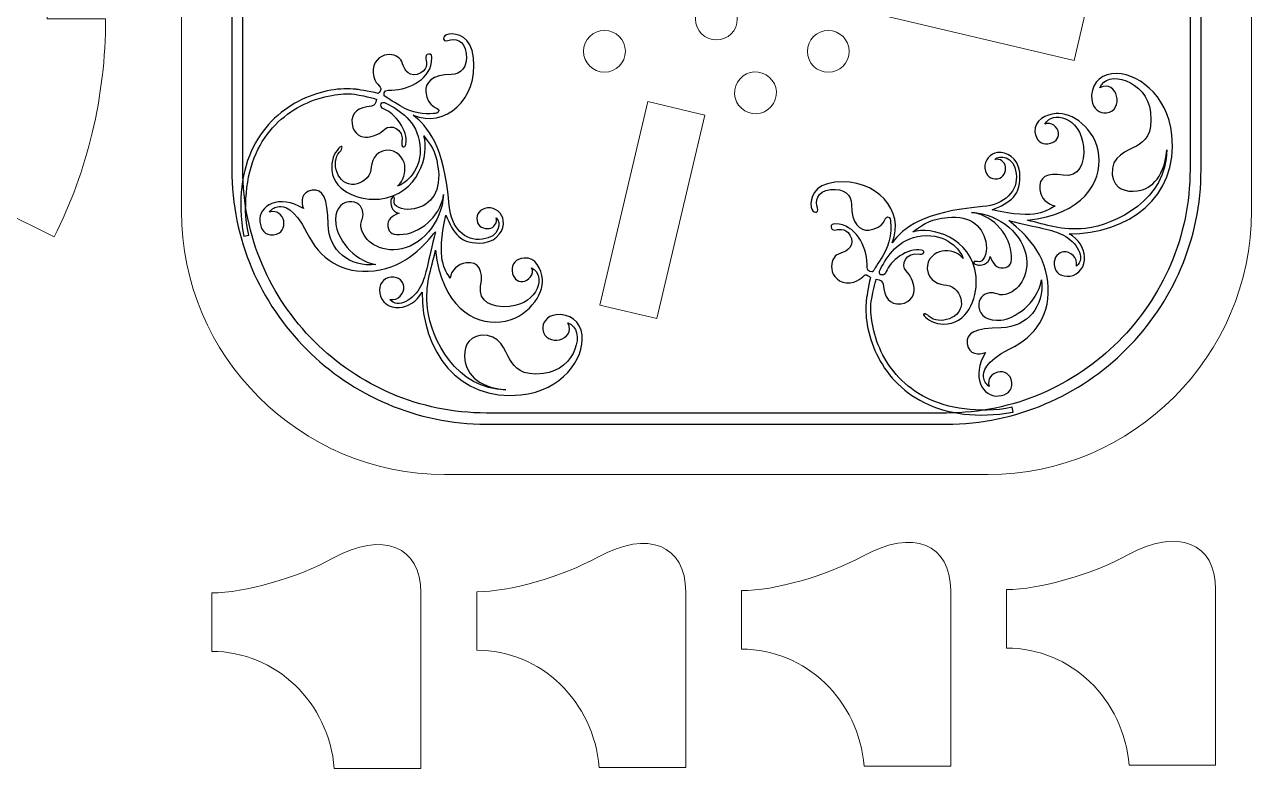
# Model space of a CAD drawing. Header units: centimetres. Extents: x -68 to 56, y -15 to 83.
# Drawn here: x 9.97 to 15.84, y -8.14 to -4.58 of the extents above; entities that cross this region are included whole.
import ezdxf

# ---------------------------------------------------------------- set-up
doc = ezdxf.new("R2010")
doc.units = ezdxf.units.CM
doc.header["$MEASUREMENT"] = 0
doc.layers.add('Layer 1', color=7, linetype='Continuous')

msp = doc.modelspace()

# ---------------------------------------------------------------- linework, layer by layer
at = {"layer": 'Layer 1', "color": 250, "lineweight": 20}
for points, knots in [([(10.72425, -5.47352), (10.72425, -6.16523), (11.29178, -6.73276), (11.98349, -6.73276), (11.98349, -6.73276), (11.98349, -6.73276), (14.58349, -6.73276), (14.58349, -6.73276), (14.58349, -6.73276), (15.2752, -6.73276), (15.84273, -6.16523), (15.84273, -5.47352), (15.84273, -5.47352), (15.84273, -5.47352), (15.84273, -2.87352), (15.84273, -2.87352), (15.84273, -2.87352), (15.84273, -2.18181), (15.2752, -1.61428), (14.58349, -1.61428), (14.58349, -1.61428), (14.58349, -1.61428), (11.98349, -1.61428), (11.98349, -1.61428), (11.98349, -1.61428), (11.29178, -1.61428), (10.72425, -2.18181), (10.72425, -2.87352), (10.72425, -2.87352), (10.72425, -2.87352), (10.72425, -5.47352), (10.72425, -5.47352)], [0, 0, 0, 0, 0.1111111, 0.1111111, 0.1111111, 0.1111111, 0.2222222, 0.2222222, 0.2222222, 0.2222222, 0.3333333, 0.3333333, 0.3333333, 0.3333333, 0.4444444, 0.4444444, 0.4444444, 0.4444444, 0.5555556, 0.5555556, 0.5555556, 0.5555556, 0.6666667, 0.6666667, 0.6666667, 0.6666667, 0.7777778, 0.7777778, 0.7777778, 0.7777778, 1, 1, 1, 1]), ([(5.98097, -4.55359), (5.98097, -4.55359), (5.70097, -4.55359), (5.70097, -4.55359), (5.70097, -4.55359), (5.70097, -4.17873), (5.78948, -3.82453), (5.94673, -3.51077), (5.94673, -3.51077), (5.94673, -3.51077), (6.1972, -3.63606), (6.1972, -3.63606), (6.1972, -3.63606), (6.5339, -2.96423), (7.22885, -2.50306), (8.0315, -2.50306), (8.0315, -2.50306), (8.0315, -2.50306), (8.0315, -2.22306), (8.0315, -2.22306), (8.0315, -2.22306), (8.40636, -2.22306), (8.76056, -2.31157), (9.07432, -2.46882), (9.07432, -2.46882), (9.07432, -2.46882), (8.94903, -2.71929), (8.94903, -2.71929), (8.94903, -2.71929), (9.62086, -3.05599), (10.08203, -3.75094), (10.08203, -4.55359), (10.08203, -4.55359), (10.08203, -4.55359), (10.36203, -4.55359), (10.36203, -4.55359), (10.36203, -4.55359), (10.36203, -4.92844), (10.27352, -5.28265), (10.11627, -5.59641), (10.11627, -5.59641), (10.11627, -5.59641), (9.8658, -5.47112), (9.8658, -5.47112), (9.8658, -5.47112), (9.5291, -6.14295), (8.83415, -6.60412), (8.0315, -6.60412), (8.0315, -6.60412), (8.0315, -6.60412), (8.0315, -6.88412), (8.0315, -6.88412), (8.0315, -6.88412), (7.65665, -6.88412), (7.30244, -6.79561), (6.98868, -6.63836), (6.98868, -6.63836), (6.98868, -6.63836), (7.11397, -6.38789), (7.11397, -6.38789), (7.11397, -6.38789), (6.44214, -6.05119), (5.98097, -5.35624), (5.98097, -4.55359)], [0, 0, 0, 0, 0.0588235, 0.0588235, 0.0588235, 0.0588235, 0.1176471, 0.1176471, 0.1176471, 0.1176471, 0.1764706, 0.1764706, 0.1764706, 0.1764706, 0.2352941, 0.2352941, 0.2352941, 0.2352941, 0.2941176, 0.2941176, 0.2941176, 0.2941176, 0.3529412, 0.3529412, 0.3529412, 0.3529412, 0.4117647, 0.4117647, 0.4117647, 0.4117647, 0.4705882, 0.4705882, 0.4705882, 0.4705882, 0.5294118, 0.5294118, 0.5294118, 0.5294118, 0.5882353, 0.5882353, 0.5882353, 0.5882353, 0.6470588, 0.6470588, 0.6470588, 0.6470588, 0.7058824, 0.7058824, 0.7058824, 0.7058824, 0.7647059, 0.7647059, 0.7647059, 0.7647059, 0.8235294, 0.8235294, 0.8235294, 0.8235294, 0.8823529, 0.8823529, 0.8823529, 0.8823529, 1, 1, 1, 1]), ([(10.86949, -7.299), (11.02659, -7.299), (11.27668, -7.2283), (11.44927, -7.13358), (11.44927, -7.13358), (11.69083, -7.00101), (11.86949, -7.07664), (11.86949, -7.299), (11.86949, -7.299), (11.86949, -7.299), (11.86949, -8.139), (11.86949, -8.139), (11.86949, -8.139), (11.86949, -8.139), (11.45576, -8.139), (11.45576, -8.139), (11.45576, -8.139), (11.42911, -7.82434), (11.17848, -7.579), (10.86949, -7.579), (10.86949, -7.579), (10.86949, -7.579), (10.86949, -7.299), (10.86949, -7.299)], [0, 0, 0, 0, 0.1428571, 0.1428571, 0.1428571, 0.1428571, 0.2857143, 0.2857143, 0.2857143, 0.2857143, 0.4285714, 0.4285714, 0.4285714, 0.4285714, 0.5714286, 0.5714286, 0.5714286, 0.5714286, 0.7142857, 0.7142857, 0.7142857, 0.7142857, 1, 1, 1, 1]), ([(12.13678, -7.29369), (12.29388, -7.29369), (12.54397, -7.22299), (12.71656, -7.12827), (12.71656, -7.12827), (12.95812, -6.9957), (13.13678, -7.07133), (13.13678, -7.29369), (13.13678, -7.29369), (13.13678, -7.29369), (13.13678, -8.13369), (13.13678, -8.13369), (13.13678, -8.13369), (13.13678, -8.13369), (12.72305, -8.13369), (12.72305, -8.13369), (12.72305, -8.13369), (12.6964, -7.81903), (12.44577, -7.57369), (12.13678, -7.57369), (12.13678, -7.57369), (12.13678, -7.57369), (12.13678, -7.29369), (12.13678, -7.29369)], [0, 0, 0, 0, 0.1428571, 0.1428571, 0.1428571, 0.1428571, 0.2857143, 0.2857143, 0.2857143, 0.2857143, 0.4285714, 0.4285714, 0.4285714, 0.4285714, 0.5714286, 0.5714286, 0.5714286, 0.5714286, 0.7142857, 0.7142857, 0.7142857, 0.7142857, 1, 1, 1, 1]), ([(13.40407, -7.28838), (13.56117, -7.28838), (13.81126, -7.21768), (13.98385, -7.12296), (13.98385, -7.12296), (14.22541, -6.99039), (14.40407, -7.06602), (14.40407, -7.28838), (14.40407, -7.28838), (14.40407, -7.28838), (14.40407, -8.12838), (14.40407, -8.12838), (14.40407, -8.12838), (14.40407, -8.12838), (13.99034, -8.12838), (13.99034, -8.12838), (13.99034, -8.12838), (13.96369, -7.81372), (13.71306, -7.56838), (13.40407, -7.56838), (13.40407, -7.56838), (13.40407, -7.56838), (13.40407, -7.28838), (13.40407, -7.28838)], [0, 0, 0, 0, 0.1428571, 0.1428571, 0.1428571, 0.1428571, 0.2857143, 0.2857143, 0.2857143, 0.2857143, 0.4285714, 0.4285714, 0.4285714, 0.4285714, 0.5714286, 0.5714286, 0.5714286, 0.5714286, 0.7142857, 0.7142857, 0.7142857, 0.7142857, 1, 1, 1, 1]), ([(14.67136, -7.28307), (14.82846, -7.28307), (15.07855, -7.21237), (15.25114, -7.11765), (15.25114, -7.11765), (15.4927, -6.98508), (15.67136, -7.06071), (15.67136, -7.28307), (15.67136, -7.28307), (15.67136, -7.28307), (15.67136, -8.12307), (15.67136, -8.12307), (15.67136, -8.12307), (15.67136, -8.12307), (15.25763, -8.12307), (15.25763, -8.12307), (15.25763, -8.12307), (15.23098, -7.80841), (14.98035, -7.56307), (14.67136, -7.56307), (14.67136, -7.56307), (14.67136, -7.56307), (14.67136, -7.28307), (14.67136, -7.28307)], [0, 0, 0, 0, 0.1428571, 0.1428571, 0.1428571, 0.1428571, 0.2857143, 0.2857143, 0.2857143, 0.2857143, 0.4285714, 0.4285714, 0.4285714, 0.4285714, 0.5714286, 0.5714286, 0.5714286, 0.5714286, 0.7142857, 0.7142857, 0.7142857, 0.7142857, 1, 1, 1, 1])]:
    msp.add_open_spline(points, degree=3, knots=knots, dxfattribs=at)
at = {"layer": 'Layer 1', "color": 155}
for points, knots in [([(12.18318, -1.85526), (12.18318, -1.85526), (14.3838, -1.85526), (14.3838, -1.85526), (14.3838, -1.85526), (14.71875, -1.85526), (15.02325, -1.99228), (15.24399, -2.21302), (15.24399, -2.21302), (15.46473, -2.43376), (15.60175, -2.73826), (15.60175, -3.07321), (15.60175, -3.07321), (15.60175, -3.07321), (15.60175, -5.27383), (15.60175, -5.27383), (15.60175, -5.27383), (15.60175, -5.60878), (15.46473, -5.91328), (15.24399, -6.13402), (15.24399, -6.13402), (15.02325, -6.35476), (14.71875, -6.49178), (14.3838, -6.49178), (14.3838, -6.49178), (14.3838, -6.49178), (12.18318, -6.49178), (12.18318, -6.49178), (12.18318, -6.49178), (11.84823, -6.49178), (11.54373, -6.35476), (11.32299, -6.13402), (11.32299, -6.13402), (11.10225, -5.91328), (10.96523, -5.60878), (10.96523, -5.27383), (10.96523, -5.27383), (10.96523, -5.27383), (10.96523, -3.07321), (10.96523, -3.07321), (10.96523, -3.07321), (10.96523, -2.73826), (11.10225, -2.43376), (11.32299, -2.21302), (11.32299, -2.21302), (11.54373, -1.99228), (11.84823, -1.85526), (12.18318, -1.85526)], [0, 0, 0, 0, 0.0769231, 0.0769231, 0.0769231, 0.0769231, 0.1538462, 0.1538462, 0.1538462, 0.1538462, 0.2307692, 0.2307692, 0.2307692, 0.2307692, 0.3076923, 0.3076923, 0.3076923, 0.3076923, 0.3846154, 0.3846154, 0.3846154, 0.3846154, 0.4615385, 0.4615385, 0.4615385, 0.4615385, 0.5384615, 0.5384615, 0.5384615, 0.5384615, 0.6153846, 0.6153846, 0.6153846, 0.6153846, 0.6923077, 0.6923077, 0.6923077, 0.6923077, 0.7692308, 0.7692308, 0.7692308, 0.7692308, 0.8461538, 0.8461538, 0.8461538, 0.8461538, 1, 1, 1, 1]), ([(14.3838, -1.90818), (14.3838, -1.90818), (12.18318, -1.90818), (12.18318, -1.90818), (12.18318, -1.90818), (11.86282, -1.90818), (11.57156, -2.03925), (11.36039, -2.25042), (11.36039, -2.25042), (11.14922, -2.46159), (11.01815, -2.75285), (11.01815, -3.07321), (11.01815, -3.07321), (11.01815, -3.07321), (11.01815, -5.27383), (11.01815, -5.27383), (11.01815, -5.27383), (11.01815, -5.59419), (11.14922, -5.88545), (11.36039, -6.09662), (11.36039, -6.09662), (11.57156, -6.30779), (11.86282, -6.43886), (12.18318, -6.43886), (12.18318, -6.43886), (12.18318, -6.43886), (14.3838, -6.43886), (14.3838, -6.43886), (14.3838, -6.43886), (14.70416, -6.43886), (14.99542, -6.30779), (15.20659, -6.09662), (15.20659, -6.09662), (15.41776, -5.88545), (15.54883, -5.59419), (15.54883, -5.27383), (15.54883, -5.27383), (15.54883, -5.27383), (15.54883, -3.07321), (15.54883, -3.07321), (15.54883, -3.07321), (15.54883, -2.75285), (15.41776, -2.46159), (15.20659, -2.25042), (15.20659, -2.25042), (14.99542, -2.03925), (14.70416, -1.90818), (14.3838, -1.90818)], [0, 0, 0, 0, 0.0769231, 0.0769231, 0.0769231, 0.0769231, 0.1538462, 0.1538462, 0.1538462, 0.1538462, 0.2307692, 0.2307692, 0.2307692, 0.2307692, 0.3076923, 0.3076923, 0.3076923, 0.3076923, 0.3846154, 0.3846154, 0.3846154, 0.3846154, 0.4615385, 0.4615385, 0.4615385, 0.4615385, 0.5384615, 0.5384615, 0.5384615, 0.5384615, 0.6153846, 0.6153846, 0.6153846, 0.6153846, 0.6923077, 0.6923077, 0.6923077, 0.6923077, 0.7692308, 0.7692308, 0.7692308, 0.7692308, 0.8461538, 0.8461538, 0.8461538, 0.8461538, 1, 1, 1, 1]), ([(11.55188, -4.91316), (11.51597, -4.90899), (11.48516, -4.91254), (11.44351, -4.91968), (11.44351, -4.91968), (11.35661, -4.93457), (11.2633, -4.97523), (11.18774, -5.04677), (11.18774, -5.04677), (11.11217, -5.11831), (11.05428, -5.2209), (11.03818, -5.35972), (11.03818, -5.35972), (11.03036, -5.42716), (11.02612, -5.50816), (11.04696, -5.58829), (11.04696, -5.58829), (11.04696, -5.58829), (11.02234, -5.59249), (11.02234, -5.59249), (11.02234, -5.59249), (11.00733, -5.5049), (11.00527, -5.42656), (11.01335, -5.35689), (11.01335, -5.35689), (11.03021, -5.21156), (11.09107, -5.10393), (11.17054, -5.02869), (11.17054, -5.02869), (11.25002, -4.95344), (11.34806, -4.91069), (11.43932, -4.89505), (11.43932, -4.89505), (11.48334, -4.88751), (11.52204, -4.8861), (11.5602, -4.89053), (11.5602, -4.89053), (11.5602, -4.89053), (11.62277, -4.89944), (11.66612, -4.91039), (11.66612, -4.91039), (11.66612, -4.91039), (11.67407, -4.90471), (11.67848, -4.89096), (11.67848, -4.89096), (11.68302, -4.87718), (11.64676, -4.86544), (11.64103, -4.81297), (11.64103, -4.81297), (11.63535, -4.76051), (11.67539, -4.72842), (11.70752, -4.72489), (11.70752, -4.72489), (11.73973, -4.7214), (11.7689, -4.73394), (11.77869, -4.75821), (11.77869, -4.75821), (11.78858, -4.78247), (11.80132, -4.83296), (11.85282, -4.81897), (11.85282, -4.81897), (11.90439, -4.80488), (11.89838, -4.75969), (11.89431, -4.74567), (11.89431, -4.74567), (11.89042, -4.7316), (11.89688, -4.72366), (11.90751, -4.72251), (11.90751, -4.72251), (11.91827, -4.72135), (11.92697, -4.72283), (11.92131, -4.76084), (11.92131, -4.76084), (11.90863, -4.84812), (11.79773, -4.89971), (11.71498, -4.89424), (11.71498, -4.89424), (11.68977, -4.89253), (11.69395, -4.92185), (11.69392, -4.92185), (11.69392, -4.92185), (11.70024, -4.92481), (11.7369, -4.94977), (11.77023, -4.96907), (11.77023, -4.96907), (11.83479, -5.00631), (11.8828, -5.01113), (11.93105, -5.00589), (11.93105, -5.00589), (11.94176, -5.00473), (11.95425, -5.00821), (11.95599, -4.99111), (11.95599, -4.99111), (11.95743, -4.97717), (11.90181, -4.98012), (11.89329, -4.90262), (11.89329, -4.90262), (11.88875, -4.86087), (11.9234, -4.81692), (12.01578, -4.81937), (12.01578, -4.81937), (12.06055, -4.8205), (12.09425, -4.78545), (12.08689, -4.71874), (12.08689, -4.71874), (12.07963, -4.65192), (12.02844, -4.64663), (11.99936, -4.65703), (11.99936, -4.65703), (11.97032, -4.66741), (11.97111, -4.62994), (12.00326, -4.62644), (12.00326, -4.62644), (12.04461, -4.62195), (12.11043, -4.63531), (12.12182, -4.74027), (12.12182, -4.74027), (12.14361, -4.94082), (11.98476, -5.07786), (11.833, -5.01416), (11.833, -5.01416), (11.9033, -5.06992), (11.98028, -5.15468), (12.00546, -5.44662), (12.00546, -5.44662), (12.01474, -5.55424), (12.07956, -5.61716), (12.16415, -5.60797), (12.16415, -5.60797), (12.24881, -5.59878), (12.25515, -5.52328), (12.23025, -5.50548), (12.23025, -5.50548), (12.23773, -5.53), (12.21858, -5.55378), (12.19591, -5.55625), (12.19591, -5.55625), (12.17329, -5.55871), (12.14212, -5.54884), (12.13866, -5.51784), (12.13866, -5.51784), (12.13531, -5.48685), (12.15075, -5.46224), (12.1889, -5.45809), (12.1889, -5.45809), (12.22704, -5.45396), (12.26052, -5.4841), (12.26427, -5.51867), (12.26427, -5.51867), (12.26874, -5.56003), (12.23989, -5.61664), (12.17074, -5.62413), (12.17074, -5.62413), (12.05866, -5.63633), (12.02451, -5.57729), (11.98985, -5.49175), (11.98985, -5.49175), (11.94095, -5.70823), (11.98581, -5.75402), (12.00937, -5.79369), (12.00937, -5.79369), (12.01622, -5.75675), (12.04534, -5.72464), (12.08706, -5.72011), (12.08706, -5.72011), (12.14669, -5.71363), (12.16944, -5.75578), (12.1559, -5.83207), (12.1559, -5.83207), (12.14293, -5.90571), (12.21077, -5.93833), (12.29319, -5.92937), (12.29319, -5.92937), (12.43513, -5.91396), (12.46857, -5.77842), (12.39973, -5.74409), (12.39973, -5.74409), (12.41622, -5.77365), (12.38371, -5.80734), (12.35741, -5.81019), (12.35741, -5.81019), (12.3312, -5.81301), (12.3097, -5.79246), (12.30602, -5.75907), (12.30602, -5.75907), (12.30243, -5.72568), (12.32398, -5.70162), (12.36329, -5.69735), (12.36329, -5.69735), (12.41931, -5.69126), (12.44588, -5.75173), (12.45087, -5.79822), (12.45087, -5.79822), (12.45859, -5.86978), (12.38229, -5.98846), (12.25044, -6.00278), (12.25044, -6.00278), (12.12106, -6.01682), (11.96893, -5.92657), (11.93999, -5.66006), (11.93999, -5.66006), (11.91965, -5.75637), (11.88861, -5.81947), (11.90153, -5.93934), (11.90153, -5.93934), (11.91705, -6.08251), (12.04172, -6.3295), (12.27668, -6.32748), (12.27668, -6.32748), (12.12888, -6.3164), (12.08581, -6.23604), (12.08033, -6.18596), (12.08033, -6.18596), (12.07477, -6.13468), (12.08581, -6.07498), (12.15791, -6.06714), (12.15791, -6.06714), (12.24913, -6.05723), (12.27106, -6.14172), (12.29531, -6.18251), (12.29531, -6.18251), (12.31965, -6.22328), (12.34743, -6.26189), (12.45651, -6.25007), (12.45651, -6.25007), (12.61139, -6.23324), (12.66401, -6.03748), (12.57313, -6.00757), (12.57313, -6.00757), (12.618, -6.09303), (12.46301, -6.12625), (12.45344, -6.03864), (12.45344, -6.03864), (12.45015, -6.00823), (12.47168, -5.97333), (12.51639, -5.96846), (12.51639, -5.96846), (12.58019, -5.96155), (12.63394, -6.00094), (12.64091, -6.06533), (12.64091, -6.06533), (12.65351, -6.181), (12.54379, -6.33107), (12.34812, -6.35231), (12.34812, -6.35231), (12.04871, -6.38484), (11.87476, -6.14131), (11.8754, -5.86013), (11.8754, -5.86013), (11.84934, -5.9088), (11.80948, -5.93001), (11.76531, -5.93481), (11.76531, -5.93481), (11.72119, -5.9396), (11.67775, -5.90572), (11.67326, -5.86518), (11.67326, -5.86518), (11.66888, -5.82463), (11.68609, -5.79381), (11.72661, -5.78941), (11.72661, -5.78941), (11.76712, -5.78501), (11.78656, -5.81309), (11.78872, -5.83396), (11.78872, -5.83396), (11.79203, -5.86437), (11.76196, -5.90381), (11.72123, -5.89556), (11.72123, -5.89556), (11.75903, -5.94395), (11.83878, -5.89364), (11.86842, -5.83434), (11.86842, -5.83434), (11.89814, -5.77501), (11.90276, -5.71658), (11.93941, -5.57145), (11.93941, -5.57145), (11.89455, -5.6252), (11.80237, -5.742), (11.64668, -5.75889), (11.64668, -5.75889), (11.49104, -5.7758), (11.38515, -5.70042), (11.32463, -5.57668), (11.32463, -5.57668), (11.26414, -5.45293), (11.21139, -5.44963), (11.19163, -5.45176), (11.19163, -5.45176), (11.17198, -5.45388), (11.15832, -5.46082), (11.14566, -5.4785), (11.14566, -5.4785), (11.21889, -5.45456), (11.24758, -5.57781), (11.16465, -5.58681), (11.16465, -5.58681), (11.12352, -5.59128), (11.10394, -5.56082), (11.09988, -5.52326), (11.09988, -5.52326), (11.09152, -5.4466), (11.19307, -5.39042), (11.3084, -5.4608), (11.3084, -5.4608), (11.29447, -5.43214), (11.29717, -5.37878), (11.34955, -5.3731), (11.34955, -5.3731), (11.40205, -5.36738), (11.42362, -5.40967), (11.42638, -5.53608), (11.42638, -5.53608), (11.42924, -5.66244), (11.52841, -5.74216), (11.65481, -5.72844), (11.65481, -5.72844), (11.53804, -5.70855), (11.46904, -5.59537), (11.46245, -5.53459), (11.46245, -5.53459), (11.45584, -5.47374), (11.48408, -5.4333), (11.52454, -5.42887), (11.52454, -5.42887), (11.56508, -5.42447), (11.58953, -5.44957), (11.59276, -5.47939), (11.59276, -5.47939), (11.59598, -5.50918), (11.58078, -5.52414), (11.58284, -5.54322), (11.58284, -5.54322), (11.58927, -5.60244), (11.65357, -5.66826), (11.75923, -5.65677), (11.75923, -5.65677), (11.8675, -5.64501), (11.97079, -5.53163), (11.97805, -5.39412), (11.97805, -5.39412), (11.9705, -5.47859), (11.88598, -5.57304), (11.7851, -5.584), (11.7851, -5.584), (11.73744, -5.58919), (11.71588, -5.57944), (11.71219, -5.54605), (11.71219, -5.54605), (11.70862, -5.51265), (11.73104, -5.49696), (11.76681, -5.48221), (11.76681, -5.48221), (11.72668, -5.47932), (11.72427, -5.43374), (11.7263, -5.42026), (11.7263, -5.42026), (11.72844, -5.40675), (11.74851, -5.3913), (11.74219, -5.42213), (11.74219, -5.42213), (11.73592, -5.453), (11.77995, -5.4687), (11.82278, -5.46408), (11.82278, -5.46408), (11.90781, -5.45483), (11.96572, -5.39104), (11.95358, -5.27974), (11.95358, -5.27974), (11.94503, -5.20105), (11.93131, -5.17478), (11.88483, -5.11347), (11.88483, -5.11347), (11.90998, -5.19961), (11.86223, -5.39463), (11.67147, -5.41532), (11.67147, -5.41532), (11.58921, -5.42426), (11.45601, -5.38564), (11.44436, -5.27955), (11.44436, -5.27955), (11.43892, -5.22946), (11.4561, -5.19744), (11.47632, -5.17353), (11.47632, -5.17353), (11.49667, -5.14956), (11.49811, -5.17357), (11.48065, -5.19115), (11.48065, -5.19115), (11.43738, -5.23486), (11.46841, -5.35416), (11.55285, -5.34499), (11.55285, -5.34499), (11.58623, -5.34134), (11.62557, -5.31416), (11.6298, -5.2763), (11.6298, -5.2763), (11.63418, -5.23842), (11.64452, -5.18904), (11.70769, -5.18219), (11.70769, -5.18219), (11.75302, -5.17725), (11.78895, -5.21921), (11.79271, -5.25378), (11.79271, -5.25378), (11.79643, -5.28835), (11.79085, -5.32517), (11.75773, -5.35408), (11.75773, -5.35408), (11.79737, -5.34137), (11.87843, -5.27583), (11.86536, -5.15661), (11.86536, -5.15661), (11.85295, -5.04198), (11.76467, -4.98831), (11.70624, -4.95795), (11.70624, -4.95795), (11.69092, -4.94993), (11.68278, -4.95204), (11.67986, -4.95958), (11.67986, -4.95958), (11.6771, -4.96711), (11.67726, -4.97916), (11.6948, -4.98572), (11.6948, -4.98572), (11.74174, -5.00314), (11.8124, -5.08635), (11.79756, -5.15432), (11.79756, -5.15432), (11.79354, -5.17288), (11.77493, -5.16763), (11.77863, -5.14674), (11.77863, -5.14674), (11.79143, -5.07565), (11.72268, -5.0564), (11.69787, -5.08067), (11.69787, -5.08067), (11.67717, -5.10103), (11.64391, -5.1167), (11.61525, -5.11984), (11.61525, -5.11984), (11.58864, -5.12272), (11.54627, -5.106), (11.54071, -5.05552), (11.54071, -5.05552), (11.53475, -5.00027), (11.57083, -4.97746), (11.63403, -4.97058), (11.63403, -4.97058), (11.64719, -4.96914), (11.65454, -4.95871), (11.65829, -4.93779), (11.65829, -4.93779), (11.65829, -4.93779), (11.61478, -4.92563), (11.55188, -4.91316)], [0, 0, 0, 0, 0.0086957, 0.0086957, 0.0086957, 0.0086957, 0.0173913, 0.0173913, 0.0173913, 0.0173913, 0.026087, 0.026087, 0.026087, 0.026087, 0.0347826, 0.0347826, 0.0347826, 0.0347826, 0.0434783, 0.0434783, 0.0434783, 0.0434783, 0.0521739, 0.0521739, 0.0521739, 0.0521739, 0.0608696, 0.0608696, 0.0608696, 0.0608696, 0.0695652, 0.0695652, 0.0695652, 0.0695652, 0.0782609, 0.0782609, 0.0782609, 0.0782609, 0.0869565, 0.0869565, 0.0869565, 0.0869565, 0.0956522, 0.0956522, 0.0956522, 0.0956522, 0.1043478, 0.1043478, 0.1043478, 0.1043478, 0.1130435, 0.1130435, 0.1130435, 0.1130435, 0.1217391, 0.1217391, 0.1217391, 0.1217391, 0.1304348, 0.1304348, 0.1304348, 0.1304348, 0.1391304, 0.1391304, 0.1391304, 0.1391304, 0.1478261, 0.1478261, 0.1478261, 0.1478261, 0.1565217, 0.1565217, 0.1565217, 0.1565217, 0.1652174, 0.1652174, 0.1652174, 0.1652174, 0.173913, 0.173913, 0.173913, 0.173913, 0.1826087, 0.1826087, 0.1826087, 0.1826087, 0.1913043, 0.1913043, 0.1913043, 0.1913043, 0.2, 0.2, 0.2, 0.2, 0.2086957, 0.2086957, 0.2086957, 0.2086957, 0.2173913, 0.2173913, 0.2173913, 0.2173913, 0.226087, 0.226087, 0.226087, 0.226087, 0.2347826, 0.2347826, 0.2347826, 0.2347826, 0.2434783, 0.2434783, 0.2434783, 0.2434783, 0.2521739, 0.2521739, 0.2521739, 0.2521739, 0.2608696, 0.2608696, 0.2608696, 0.2608696, 0.2695652, 0.2695652, 0.2695652, 0.2695652, 0.2782609, 0.2782609, 0.2782609, 0.2782609, 0.2869565, 0.2869565, 0.2869565, 0.2869565, 0.2956522, 0.2956522, 0.2956522, 0.2956522, 0.3043478, 0.3043478, 0.3043478, 0.3043478, 0.3130435, 0.3130435, 0.3130435, 0.3130435, 0.3217391, 0.3217391, 0.3217391, 0.3217391, 0.3304348, 0.3304348, 0.3304348, 0.3304348, 0.3391304, 0.3391304, 0.3391304, 0.3391304, 0.3478261, 0.3478261, 0.3478261, 0.3478261, 0.3565217, 0.3565217, 0.3565217, 0.3565217, 0.3652174, 0.3652174, 0.3652174, 0.3652174, 0.373913, 0.373913, 0.373913, 0.373913, 0.3826087, 0.3826087, 0.3826087, 0.3826087, 0.3913043, 0.3913043, 0.3913043, 0.3913043, 0.4, 0.4, 0.4, 0.4, 0.4086957, 0.4086957, 0.4086957, 0.4086957, 0.4173913, 0.4173913, 0.4173913, 0.4173913, 0.426087, 0.426087, 0.426087, 0.426087, 0.4347826, 0.4347826, 0.4347826, 0.4347826, 0.4434783, 0.4434783, 0.4434783, 0.4434783, 0.4521739, 0.4521739, 0.4521739, 0.4521739, 0.4608696, 0.4608696, 0.4608696, 0.4608696, 0.4695652, 0.4695652, 0.4695652, 0.4695652, 0.4782609, 0.4782609, 0.4782609, 0.4782609, 0.4869565, 0.4869565, 0.4869565, 0.4869565, 0.4956522, 0.4956522, 0.4956522, 0.4956522, 0.5043478, 0.5043478, 0.5043478, 0.5043478, 0.5130435, 0.5130435, 0.5130435, 0.5130435, 0.5217391, 0.5217391, 0.5217391, 0.5217391, 0.5304348, 0.5304348, 0.5304348, 0.5304348, 0.5391304, 0.5391304, 0.5391304, 0.5391304, 0.5478261, 0.5478261, 0.5478261, 0.5478261, 0.5565217, 0.5565217, 0.5565217, 0.5565217, 0.5652174, 0.5652174, 0.5652174, 0.5652174, 0.573913, 0.573913, 0.573913, 0.573913, 0.5826087, 0.5826087, 0.5826087, 0.5826087, 0.5913043, 0.5913043, 0.5913043, 0.5913043, 0.6, 0.6, 0.6, 0.6, 0.6086957, 0.6086957, 0.6086957, 0.6086957, 0.6173913, 0.6173913, 0.6173913, 0.6173913, 0.626087, 0.626087, 0.626087, 0.626087, 0.6347826, 0.6347826, 0.6347826, 0.6347826, 0.6434783, 0.6434783, 0.6434783, 0.6434783, 0.6521739, 0.6521739, 0.6521739, 0.6521739, 0.6608696, 0.6608696, 0.6608696, 0.6608696, 0.6695652, 0.6695652, 0.6695652, 0.6695652, 0.6782609, 0.6782609, 0.6782609, 0.6782609, 0.6869565, 0.6869565, 0.6869565, 0.6869565, 0.6956522, 0.6956522, 0.6956522, 0.6956522, 0.7043478, 0.7043478, 0.7043478, 0.7043478, 0.7130435, 0.7130435, 0.7130435, 0.7130435, 0.7217391, 0.7217391, 0.7217391, 0.7217391, 0.7304348, 0.7304348, 0.7304348, 0.7304348, 0.7391304, 0.7391304, 0.7391304, 0.7391304, 0.7478261, 0.7478261, 0.7478261, 0.7478261, 0.7565217, 0.7565217, 0.7565217, 0.7565217, 0.7652174, 0.7652174, 0.7652174, 0.7652174, 0.773913, 0.773913, 0.773913, 0.773913, 0.7826087, 0.7826087, 0.7826087, 0.7826087, 0.7913043, 0.7913043, 0.7913043, 0.7913043, 0.8, 0.8, 0.8, 0.8, 0.8086957, 0.8086957, 0.8086957, 0.8086957, 0.8173913, 0.8173913, 0.8173913, 0.8173913, 0.826087, 0.826087, 0.826087, 0.826087, 0.8347826, 0.8347826, 0.8347826, 0.8347826, 0.8434783, 0.8434783, 0.8434783, 0.8434783, 0.8521739, 0.8521739, 0.8521739, 0.8521739, 0.8608696, 0.8608696, 0.8608696, 0.8608696, 0.8695652, 0.8695652, 0.8695652, 0.8695652, 0.8782609, 0.8782609, 0.8782609, 0.8782609, 0.8869565, 0.8869565, 0.8869565, 0.8869565, 0.8956522, 0.8956522, 0.8956522, 0.8956522, 0.9043478, 0.9043478, 0.9043478, 0.9043478, 0.9130435, 0.9130435, 0.9130435, 0.9130435, 0.9217391, 0.9217391, 0.9217391, 0.9217391, 0.9304348, 0.9304348, 0.9304348, 0.9304348, 0.9391304, 0.9391304, 0.9391304, 0.9391304, 0.9478261, 0.9478261, 0.9478261, 0.9478261, 0.9565217, 0.9565217, 0.9565217, 0.9565217, 0.9652174, 0.9652174, 0.9652174, 0.9652174, 0.973913, 0.973913, 0.973913, 0.973913, 0.9826087, 0.9826087, 0.9826087, 0.9826087, 1, 1, 1, 1]), ([(14.02313, -5.90513), (14.01896, -5.94104), (14.02251, -5.97185), (14.02965, -6.0135), (14.02965, -6.0135), (14.04454, -6.1004), (14.0852, -6.19371), (14.15674, -6.26927), (14.15674, -6.26927), (14.22828, -6.34484), (14.33087, -6.40273), (14.46969, -6.41883), (14.46969, -6.41883), (14.53713, -6.42665), (14.61813, -6.43089), (14.69826, -6.41005), (14.69826, -6.41005), (14.69826, -6.41005), (14.70246, -6.43467), (14.70246, -6.43467), (14.70246, -6.43467), (14.61487, -6.44968), (14.53653, -6.45174), (14.46686, -6.44366), (14.46686, -6.44366), (14.32153, -6.4268), (14.2139, -6.36594), (14.13866, -6.28647), (14.13866, -6.28647), (14.06341, -6.20699), (14.02066, -6.10895), (14.00502, -6.01769), (14.00502, -6.01769), (13.99748, -5.97367), (13.99607, -5.93497), (14.0005, -5.89681), (14.0005, -5.89681), (14.0005, -5.89681), (14.00941, -5.83424), (14.02036, -5.79089), (14.02036, -5.79089), (14.02036, -5.79089), (14.01468, -5.78294), (14.00093, -5.77853), (14.00093, -5.77853), (13.98715, -5.77399), (13.97541, -5.81025), (13.92294, -5.81598), (13.92294, -5.81598), (13.87048, -5.82166), (13.83839, -5.78162), (13.83486, -5.74949), (13.83486, -5.74949), (13.83137, -5.71728), (13.84391, -5.68811), (13.86818, -5.67832), (13.86818, -5.67832), (13.89244, -5.66843), (13.94293, -5.65569), (13.92894, -5.60419), (13.92894, -5.60419), (13.91485, -5.55262), (13.86966, -5.55863), (13.85564, -5.5627), (13.85564, -5.5627), (13.84157, -5.56659), (13.83363, -5.56013), (13.83248, -5.5495), (13.83248, -5.5495), (13.83132, -5.53874), (13.8328, -5.53004), (13.87081, -5.5357), (13.87081, -5.5357), (13.95809, -5.54838), (14.00968, -5.65928), (14.00421, -5.74203), (14.00421, -5.74203), (14.0025, -5.76724), (14.03182, -5.76306), (14.03182, -5.76309), (14.03182, -5.76309), (14.03478, -5.75677), (14.05974, -5.72011), (14.07904, -5.68678), (14.07904, -5.68678), (14.11628, -5.62222), (14.1211, -5.57421), (14.11586, -5.52596), (14.11586, -5.52596), (14.1147, -5.51525), (14.11818, -5.50276), (14.10108, -5.50102), (14.10108, -5.50102), (14.08714, -5.49958), (14.09009, -5.5552), (14.01259, -5.56372), (14.01259, -5.56372), (13.97084, -5.56826), (13.92689, -5.53361), (13.92934, -5.44123), (13.92934, -5.44123), (13.93047, -5.39646), (13.89542, -5.36276), (13.82871, -5.37012), (13.82871, -5.37012), (13.76189, -5.37738), (13.7566, -5.42857), (13.767, -5.45765), (13.767, -5.45765), (13.77738, -5.48669), (13.73991, -5.4859), (13.73641, -5.45375), (13.73641, -5.45375), (13.73192, -5.4124), (13.74528, -5.34658), (13.85024, -5.33519), (13.85024, -5.33519), (14.05079, -5.3134), (14.18783, -5.47225), (14.12413, -5.62401), (14.12413, -5.62401), (14.17989, -5.55371), (14.26465, -5.47673), (14.55659, -5.45155), (14.55659, -5.45155), (14.66421, -5.44227), (14.72713, -5.37745), (14.71794, -5.29286), (14.71794, -5.29286), (14.70875, -5.2082), (14.63325, -5.20186), (14.61545, -5.22676), (14.61545, -5.22676), (14.63997, -5.21928), (14.66375, -5.23843), (14.66622, -5.2611), (14.66622, -5.2611), (14.66868, -5.28372), (14.65881, -5.31489), (14.62781, -5.31835), (14.62781, -5.31835), (14.59682, -5.3217), (14.57221, -5.30626), (14.56806, -5.26811), (14.56806, -5.26811), (14.56393, -5.22997), (14.59407, -5.19649), (14.62864, -5.19274), (14.62864, -5.19274), (14.67, -5.18827), (14.72661, -5.21712), (14.7341, -5.28627), (14.7341, -5.28627), (14.7463, -5.39835), (14.68726, -5.4325), (14.60172, -5.46716), (14.60172, -5.46716), (14.8182, -5.51606), (14.86399, -5.4712), (14.90366, -5.44764), (14.90366, -5.44764), (14.86672, -5.44079), (14.83461, -5.41167), (14.83008, -5.36995), (14.83008, -5.36995), (14.8236, -5.31032), (14.86575, -5.28757), (14.94204, -5.30111), (14.94204, -5.30111), (15.01568, -5.31408), (15.0483, -5.24624), (15.03934, -5.16382), (15.03934, -5.16382), (15.02393, -5.02188), (14.88839, -4.98844), (14.85406, -5.05728), (14.85406, -5.05728), (14.88362, -5.04079), (14.91731, -5.0733), (14.92016, -5.0996), (14.92016, -5.0996), (14.92298, -5.12581), (14.90243, -5.14731), (14.86904, -5.15099), (14.86904, -5.15099), (14.83565, -5.15458), (14.81159, -5.13303), (14.80732, -5.09372), (14.80732, -5.09372), (14.80123, -5.0377), (14.8617, -5.01113), (14.90819, -5.00614), (14.90819, -5.00614), (14.97975, -4.99842), (15.09843, -5.07472), (15.11275, -5.20657), (15.11275, -5.20657), (15.12679, -5.33595), (15.03654, -5.48808), (14.77003, -5.51702), (14.77003, -5.51702), (14.86634, -5.53736), (14.92944, -5.5684), (15.04931, -5.55548), (15.04931, -5.55548), (15.19248, -5.53996), (15.43947, -5.41529), (15.43745, -5.18033), (15.43745, -5.18033), (15.42637, -5.32813), (15.34601, -5.3712), (15.29593, -5.37668), (15.29593, -5.37668), (15.24465, -5.38224), (15.18495, -5.3712), (15.17711, -5.2991), (15.17711, -5.2991), (15.1672, -5.20788), (15.25169, -5.18595), (15.29248, -5.1617), (15.29248, -5.1617), (15.33325, -5.13736), (15.37186, -5.10958), (15.36004, -5.0005), (15.36004, -5.0005), (15.34321, -4.84562), (15.14745, -4.793), (15.11754, -4.88388), (15.11754, -4.88388), (15.203, -4.83901), (15.23622, -4.994), (15.14861, -5.00357), (15.14861, -5.00357), (15.1182, -5.00686), (15.0833, -4.98533), (15.07843, -4.94062), (15.07843, -4.94062), (15.07152, -4.87682), (15.11091, -4.82307), (15.1753, -4.8161), (15.1753, -4.8161), (15.29097, -4.8035), (15.44104, -4.91322), (15.46228, -5.10889), (15.46228, -5.10889), (15.49481, -5.4083), (15.25128, -5.58225), (14.9701, -5.58161), (14.9701, -5.58161), (15.01877, -5.60767), (15.03998, -5.64753), (15.04478, -5.6917), (15.04478, -5.6917), (15.04957, -5.73582), (15.01569, -5.77926), (14.97515, -5.78375), (14.97515, -5.78375), (14.9346, -5.78813), (14.90378, -5.77092), (14.89938, -5.7304), (14.89938, -5.7304), (14.89498, -5.68989), (14.92306, -5.67045), (14.94393, -5.66829), (14.94393, -5.66829), (14.97434, -5.66498), (15.01378, -5.69505), (15.00553, -5.73578), (15.00553, -5.73578), (15.05392, -5.69798), (15.00361, -5.61823), (14.94431, -5.58859), (14.94431, -5.58859), (14.88498, -5.55887), (14.82655, -5.55425), (14.68142, -5.5176), (14.68142, -5.5176), (14.73517, -5.56246), (14.85197, -5.65464), (14.86886, -5.81033), (14.86886, -5.81033), (14.88577, -5.96597), (14.81039, -6.07186), (14.68665, -6.13238), (14.68665, -6.13238), (14.5629, -6.19287), (14.5596, -6.24562), (14.56173, -6.26538), (14.56173, -6.26538), (14.56385, -6.28503), (14.57079, -6.29869), (14.58847, -6.31135), (14.58847, -6.31135), (14.56453, -6.23812), (14.68778, -6.20943), (14.69678, -6.29236), (14.69678, -6.29236), (14.70125, -6.33349), (14.67079, -6.35307), (14.63323, -6.35713), (14.63323, -6.35713), (14.55657, -6.36549), (14.50039, -6.26394), (14.57077, -6.14861), (14.57077, -6.14861), (14.54211, -6.16254), (14.48875, -6.15984), (14.48307, -6.10746), (14.48307, -6.10746), (14.47735, -6.05496), (14.51964, -6.03339), (14.64605, -6.03063), (14.64605, -6.03063), (14.77241, -6.02777), (14.85213, -5.9286), (14.83841, -5.8022), (14.83841, -5.8022), (14.81852, -5.91897), (14.70534, -5.98797), (14.64456, -5.99456), (14.64456, -5.99456), (14.58371, -6.00117), (14.54327, -5.97293), (14.53884, -5.93247), (14.53884, -5.93247), (14.53444, -5.89193), (14.55954, -5.86748), (14.58936, -5.86425), (14.58936, -5.86425), (14.61915, -5.86103), (14.63411, -5.87623), (14.65319, -5.87417), (14.65319, -5.87417), (14.71241, -5.86774), (14.77823, -5.80344), (14.76674, -5.69778), (14.76674, -5.69778), (14.75498, -5.58951), (14.6416, -5.48622), (14.50409, -5.47896), (14.50409, -5.47896), (14.58856, -5.48651), (14.68301, -5.57103), (14.69397, -5.67191), (14.69397, -5.67191), (14.69916, -5.71957), (14.68941, -5.74113), (14.65602, -5.74482), (14.65602, -5.74482), (14.62262, -5.74839), (14.60693, -5.72597), (14.59218, -5.6902), (14.59218, -5.6902), (14.58929, -5.73033), (14.54371, -5.73274), (14.53023, -5.73071), (14.53023, -5.73071), (14.51672, -5.72857), (14.50127, -5.7085), (14.5321, -5.71482), (14.5321, -5.71482), (14.56297, -5.72109), (14.57867, -5.67706), (14.57405, -5.63423), (14.57405, -5.63423), (14.5648, -5.5492), (14.50101, -5.49129), (14.38971, -5.50343), (14.38971, -5.50343), (14.31102, -5.51198), (14.28475, -5.5257), (14.22344, -5.57218), (14.22344, -5.57218), (14.30958, -5.54703), (14.5046, -5.59478), (14.52529, -5.78554), (14.52529, -5.78554), (14.53423, -5.8678), (14.49561, -6.001), (14.38952, -6.01265), (14.38952, -6.01265), (14.33943, -6.01809), (14.30741, -6.00091), (14.2835, -5.98069), (14.2835, -5.98069), (14.25953, -5.96034), (14.28354, -5.9589), (14.30112, -5.97636), (14.30112, -5.97636), (14.34483, -6.01963), (14.46413, -5.9886), (14.45496, -5.90416), (14.45496, -5.90416), (14.45131, -5.87078), (14.42413, -5.83144), (14.38627, -5.82721), (14.38627, -5.82721), (14.34839, -5.82283), (14.29901, -5.81249), (14.29216, -5.74932), (14.29216, -5.74932), (14.28722, -5.70399), (14.32918, -5.66806), (14.36375, -5.6643), (14.36375, -5.6643), (14.39832, -5.66058), (14.43514, -5.66616), (14.46405, -5.69928), (14.46405, -5.69928), (14.45134, -5.65964), (14.3858, -5.57858), (14.26658, -5.59165), (14.26658, -5.59165), (14.15195, -5.60406), (14.09828, -5.69234), (14.06792, -5.75077), (14.06792, -5.75077), (14.0599, -5.76609), (14.06201, -5.77423), (14.06955, -5.77715), (14.06955, -5.77715), (14.07708, -5.77991), (14.08913, -5.77975), (14.09569, -5.76221), (14.09569, -5.76221), (14.11311, -5.71527), (14.19632, -5.64461), (14.26429, -5.65945), (14.26429, -5.65945), (14.28285, -5.66347), (14.2776, -5.68208), (14.25671, -5.67838), (14.25671, -5.67838), (14.18562, -5.66558), (14.16637, -5.73433), (14.19064, -5.75914), (14.19064, -5.75914), (14.211, -5.77984), (14.22667, -5.8131), (14.22981, -5.84176), (14.22981, -5.84176), (14.23269, -5.86837), (14.21597, -5.91074), (14.16549, -5.9163), (14.16549, -5.9163), (14.11024, -5.92226), (14.08743, -5.88618), (14.08055, -5.82298), (14.08055, -5.82298), (14.07911, -5.80982), (14.06868, -5.80247), (14.04776, -5.79872), (14.04776, -5.79872), (14.04776, -5.79872), (14.0356, -5.84223), (14.02313, -5.90513)], [0, 0, 0, 0, 0.0086957, 0.0086957, 0.0086957, 0.0086957, 0.0173913, 0.0173913, 0.0173913, 0.0173913, 0.026087, 0.026087, 0.026087, 0.026087, 0.0347826, 0.0347826, 0.0347826, 0.0347826, 0.0434783, 0.0434783, 0.0434783, 0.0434783, 0.0521739, 0.0521739, 0.0521739, 0.0521739, 0.0608696, 0.0608696, 0.0608696, 0.0608696, 0.0695652, 0.0695652, 0.0695652, 0.0695652, 0.0782609, 0.0782609, 0.0782609, 0.0782609, 0.0869565, 0.0869565, 0.0869565, 0.0869565, 0.0956522, 0.0956522, 0.0956522, 0.0956522, 0.1043478, 0.1043478, 0.1043478, 0.1043478, 0.1130435, 0.1130435, 0.1130435, 0.1130435, 0.1217391, 0.1217391, 0.1217391, 0.1217391, 0.1304348, 0.1304348, 0.1304348, 0.1304348, 0.1391304, 0.1391304, 0.1391304, 0.1391304, 0.1478261, 0.1478261, 0.1478261, 0.1478261, 0.1565217, 0.1565217, 0.1565217, 0.1565217, 0.1652174, 0.1652174, 0.1652174, 0.1652174, 0.173913, 0.173913, 0.173913, 0.173913, 0.1826087, 0.1826087, 0.1826087, 0.1826087, 0.1913043, 0.1913043, 0.1913043, 0.1913043, 0.2, 0.2, 0.2, 0.2, 0.2086957, 0.2086957, 0.2086957, 0.2086957, 0.2173913, 0.2173913, 0.2173913, 0.2173913, 0.226087, 0.226087, 0.226087, 0.226087, 0.2347826, 0.2347826, 0.2347826, 0.2347826, 0.2434783, 0.2434783, 0.2434783, 0.2434783, 0.2521739, 0.2521739, 0.2521739, 0.2521739, 0.2608696, 0.2608696, 0.2608696, 0.2608696, 0.2695652, 0.2695652, 0.2695652, 0.2695652, 0.2782609, 0.2782609, 0.2782609, 0.2782609, 0.2869565, 0.2869565, 0.2869565, 0.2869565, 0.2956522, 0.2956522, 0.2956522, 0.2956522, 0.3043478, 0.3043478, 0.3043478, 0.3043478, 0.3130435, 0.3130435, 0.3130435, 0.3130435, 0.3217391, 0.3217391, 0.3217391, 0.3217391, 0.3304348, 0.3304348, 0.3304348, 0.3304348, 0.3391304, 0.3391304, 0.3391304, 0.3391304, 0.3478261, 0.3478261, 0.3478261, 0.3478261, 0.3565217, 0.3565217, 0.3565217, 0.3565217, 0.3652174, 0.3652174, 0.3652174, 0.3652174, 0.373913, 0.373913, 0.373913, 0.373913, 0.3826087, 0.3826087, 0.3826087, 0.3826087, 0.3913043, 0.3913043, 0.3913043, 0.3913043, 0.4, 0.4, 0.4, 0.4, 0.4086957, 0.4086957, 0.4086957, 0.4086957, 0.4173913, 0.4173913, 0.4173913, 0.4173913, 0.426087, 0.426087, 0.426087, 0.426087, 0.4347826, 0.4347826, 0.4347826, 0.4347826, 0.4434783, 0.4434783, 0.4434783, 0.4434783, 0.4521739, 0.4521739, 0.4521739, 0.4521739, 0.4608696, 0.4608696, 0.4608696, 0.4608696, 0.4695652, 0.4695652, 0.4695652, 0.4695652, 0.4782609, 0.4782609, 0.4782609, 0.4782609, 0.4869565, 0.4869565, 0.4869565, 0.4869565, 0.4956522, 0.4956522, 0.4956522, 0.4956522, 0.5043478, 0.5043478, 0.5043478, 0.5043478, 0.5130435, 0.5130435, 0.5130435, 0.5130435, 0.5217391, 0.5217391, 0.5217391, 0.5217391, 0.5304348, 0.5304348, 0.5304348, 0.5304348, 0.5391304, 0.5391304, 0.5391304, 0.5391304, 0.5478261, 0.5478261, 0.5478261, 0.5478261, 0.5565217, 0.5565217, 0.5565217, 0.5565217, 0.5652174, 0.5652174, 0.5652174, 0.5652174, 0.573913, 0.573913, 0.573913, 0.573913, 0.5826087, 0.5826087, 0.5826087, 0.5826087, 0.5913043, 0.5913043, 0.5913043, 0.5913043, 0.6, 0.6, 0.6, 0.6, 0.6086957, 0.6086957, 0.6086957, 0.6086957, 0.6173913, 0.6173913, 0.6173913, 0.6173913, 0.626087, 0.626087, 0.626087, 0.626087, 0.6347826, 0.6347826, 0.6347826, 0.6347826, 0.6434783, 0.6434783, 0.6434783, 0.6434783, 0.6521739, 0.6521739, 0.6521739, 0.6521739, 0.6608696, 0.6608696, 0.6608696, 0.6608696, 0.6695652, 0.6695652, 0.6695652, 0.6695652, 0.6782609, 0.6782609, 0.6782609, 0.6782609, 0.6869565, 0.6869565, 0.6869565, 0.6869565, 0.6956522, 0.6956522, 0.6956522, 0.6956522, 0.7043478, 0.7043478, 0.7043478, 0.7043478, 0.7130435, 0.7130435, 0.7130435, 0.7130435, 0.7217391, 0.7217391, 0.7217391, 0.7217391, 0.7304348, 0.7304348, 0.7304348, 0.7304348, 0.7391304, 0.7391304, 0.7391304, 0.7391304, 0.7478261, 0.7478261, 0.7478261, 0.7478261, 0.7565217, 0.7565217, 0.7565217, 0.7565217, 0.7652174, 0.7652174, 0.7652174, 0.7652174, 0.773913, 0.773913, 0.773913, 0.773913, 0.7826087, 0.7826087, 0.7826087, 0.7826087, 0.7913043, 0.7913043, 0.7913043, 0.7913043, 0.8, 0.8, 0.8, 0.8, 0.8086957, 0.8086957, 0.8086957, 0.8086957, 0.8173913, 0.8173913, 0.8173913, 0.8173913, 0.826087, 0.826087, 0.826087, 0.826087, 0.8347826, 0.8347826, 0.8347826, 0.8347826, 0.8434783, 0.8434783, 0.8434783, 0.8434783, 0.8521739, 0.8521739, 0.8521739, 0.8521739, 0.8608696, 0.8608696, 0.8608696, 0.8608696, 0.8695652, 0.8695652, 0.8695652, 0.8695652, 0.8782609, 0.8782609, 0.8782609, 0.8782609, 0.8869565, 0.8869565, 0.8869565, 0.8869565, 0.8956522, 0.8956522, 0.8956522, 0.8956522, 0.9043478, 0.9043478, 0.9043478, 0.9043478, 0.9130435, 0.9130435, 0.9130435, 0.9130435, 0.9217391, 0.9217391, 0.9217391, 0.9217391, 0.9304348, 0.9304348, 0.9304348, 0.9304348, 0.9391304, 0.9391304, 0.9391304, 0.9391304, 0.9478261, 0.9478261, 0.9478261, 0.9478261, 0.9565217, 0.9565217, 0.9565217, 0.9565217, 0.9652174, 0.9652174, 0.9652174, 0.9652174, 0.973913, 0.973913, 0.973913, 0.973913, 0.9826087, 0.9826087, 0.9826087, 0.9826087, 1, 1, 1, 1])]:
    msp.add_open_spline(points, degree=3, knots=knots, dxfattribs=at)
at = {"layer": 'Layer 1', "color": 20, "lineweight": 20}
for points in [[(15.05866, -4.4801), (15.05866, -4.4801), (14.99436, -4.75262), (14.99436, -4.75262), (14.99436, -4.75262), (14.99436, -4.75262), (14.02108, -4.52298), (14.02108, -4.52298), (14.02108, -4.52298), (14.02108, -4.52298), (14.08538, -4.25046), (14.08538, -4.25046), (14.08538, -4.25046), (14.08538, -4.25046), (15.05866, -4.4801), (15.05866, -4.4801)], [(13.38349, -4.55437), (13.38349, -4.6096), (13.33872, -4.65437), (13.28349, -4.65437), (13.28349, -4.65437), (13.22826, -4.65437), (13.18349, -4.6096), (13.18349, -4.55437), (13.18349, -4.55437), (13.18349, -4.49914), (13.22826, -4.45437), (13.28349, -4.45437), (13.28349, -4.45437), (13.33872, -4.45437), (13.38349, -4.49914), (13.38349, -4.55437)], [(12.74801, -4.80864), (12.69278, -4.80864), (12.64801, -4.76387), (12.64801, -4.70864), (12.64801, -4.70864), (12.64801, -4.65341), (12.69278, -4.60864), (12.74801, -4.60864), (12.74801, -4.60864), (12.80324, -4.60864), (12.84801, -4.65341), (12.84801, -4.70864), (12.84801, -4.70864), (12.84801, -4.76387), (12.80324, -4.80864), (12.74801, -4.80864)], [(13.91861, -4.709), (13.91861, -4.76423), (13.87384, -4.809), (13.81861, -4.809), (13.81861, -4.809), (13.76338, -4.809), (13.71861, -4.76423), (13.71861, -4.709), (13.71861, -4.709), (13.71861, -4.65377), (13.76338, -4.609), (13.81861, -4.609), (13.81861, -4.609), (13.87384, -4.609), (13.91861, -4.65377), (13.91861, -4.709)], [(13.55639, -4.95815), (13.5282, -5.00564), (13.46686, -5.0213), (13.41936, -4.99311), (13.41936, -4.99311), (13.37186, -4.96492), (13.35621, -4.90357), (13.3844, -4.85608), (13.3844, -4.85608), (13.41258, -4.80858), (13.47393, -4.79293), (13.52143, -4.82112), (13.52143, -4.82112), (13.56893, -4.8493), (13.58458, -4.91065), (13.55639, -4.95815)], [(12.99808, -5.9867), (12.99808, -5.9867), (12.72556, -5.9224), (12.72556, -5.9224), (12.72556, -5.9224), (12.72556, -5.9224), (12.9552, -4.94912), (12.9552, -4.94912), (12.9552, -4.94912), (12.9552, -4.94912), (13.22772, -5.01342), (13.22772, -5.01342), (13.22772, -5.01342), (13.22772, -5.01342), (12.99808, -5.9867), (12.99808, -5.9867)]]:
    msp.add_open_spline(points, degree=3, knots=[0, 0, 0, 0, 0.2, 0.2, 0.2, 0.2, 0.4, 0.4, 0.4, 0.4, 0.6, 0.6, 0.6, 0.6, 1, 1, 1, 1], dxfattribs=at)

doc.saveas('drawing.dxf')
